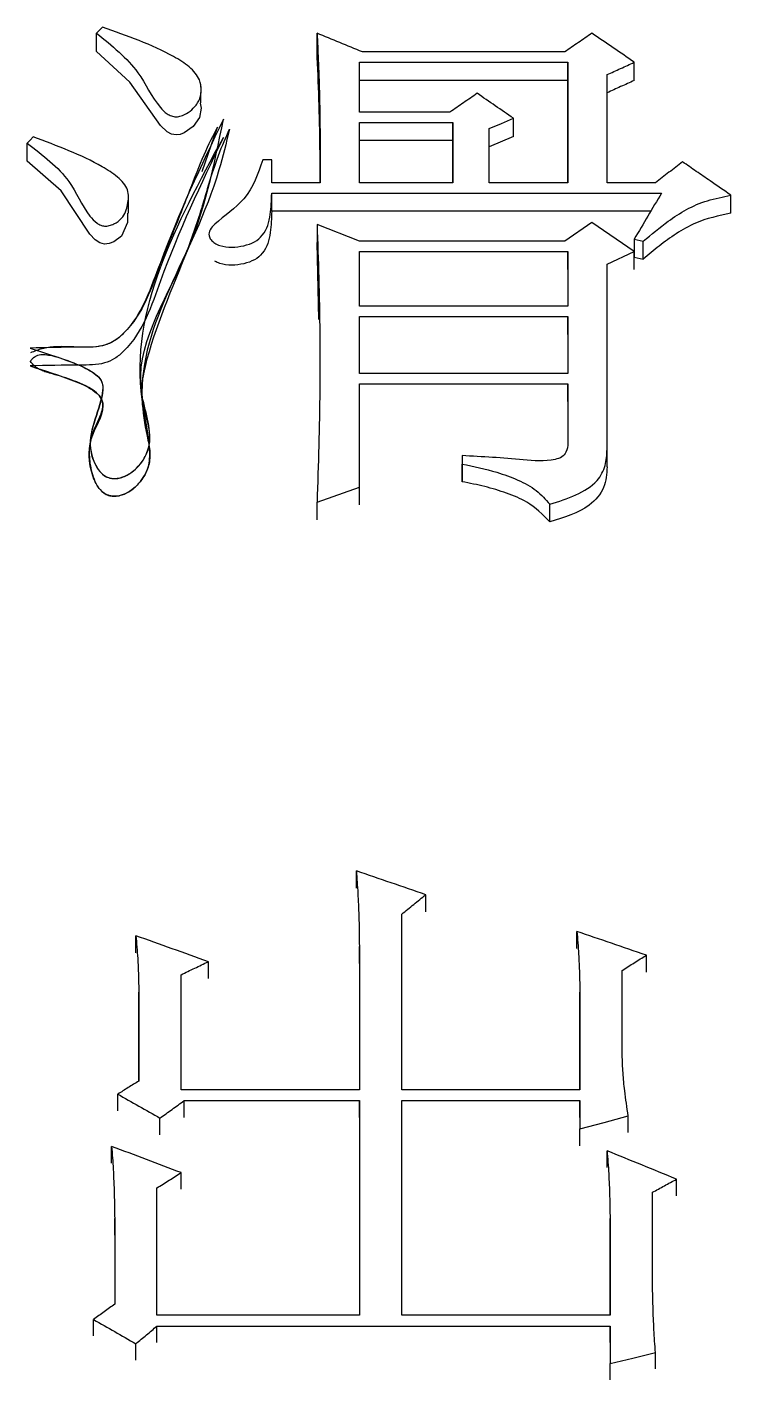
# Model space of a CAD drawing. Header units: millimetres. Extents: x 2687 to 4367, y 1046 to 2234.
# Drawn here: x 3058.359 to 3060.879, y 2021.07 to 2025.917 of the extents above; entities that cross this region are included whole.
import ezdxf

# ---------------------------------------------------------------- set-up
doc = ezdxf.new("R2010")
doc.units = ezdxf.units.MM

msp = doc.modelspace()

# ---------------------------------------------------------------- linework, layer by layer
at = {"color": 7, "linetype": 'Continuous', "lineweight": 25}
for p, q in [((3058.6292, 2025.917), (3058.6076, 2025.8948)), ((3058.6076, 2025.8294), (3058.6076, 2025.8948)), ((3059.3972, 2025.8294), (3059.3972, 2025.8948)), ((3060.2843, 2025.8281), (3059.5595, 2025.8281)), ((3059.5487, 2025.791), (3060.2951, 2025.791)), ((3059.5487, 2025.6127), (3059.5487, 2025.791)), ((3060.2951, 2025.791), (3060.2951, 2025.3592)), ((3060.2951, 2025.7257), (3060.2951, 2025.791)), ((3060.5331, 2025.7257), (3060.5331, 2025.791)), ((3060.2951, 2025.7257), (3059.5487, 2025.7258)), ((3060.2951, 2025.3592), (3060.2951, 2025.7257)), ((3060.4357, 2025.3592), (3060.4357, 2025.7465)), ((3058.9808, 2025.7018), (3058.9808, 2025.7112)), ((3058.9808, 2025.6461), (3058.9808, 2025.682)), ((3059.8732, 2025.6127), (3059.5487, 2025.6127)), ((3059.5487, 2025.5755), (3059.884, 2025.5755)), ((3059.5487, 2025.3593), (3059.5487, 2025.5755)), ((3059.884, 2025.5755), (3059.884, 2025.3593)), ((3059.884, 2025.5105), (3059.884, 2025.5755)), ((3060.1004, 2025.5254), (3060.1004, 2025.5903)), ((3058.9862, 2025.3993), (3059.0406, 2025.5588)), ((3060.0138, 2025.3593), (3060.0138, 2025.5531)), ((3060.1004, 2025.5254), (3060.0138, 2025.4882)), ((3059.884, 2025.5105), (3059.5487, 2025.5105)), ((3059.884, 2025.3593), (3059.884, 2025.5105)), ((3059.235, 2025.4413), (3059.2025, 2025.4413)), ((3059.235, 2025.3593), (3059.235, 2025.4413)), ((3059.4081, 2025.3593), (3059.235, 2025.3593)), ((3059.884, 2025.3593), (3059.5487, 2025.3593)), ((3060.2951, 2025.3592), (3060.0138, 2025.3593)), ((3060.6088, 2025.3592), (3060.4357, 2025.3592)), ((3058.7219, 2025.2505), (3058.7219, 2025.3151)), ((3059.235, 2025.3219), (3060.6304, 2025.3219)), ((3059.235, 2025.2573), (3059.235, 2025.3219)), ((3060.8793, 2025.2498), (3060.8793, 2025.3144)), ((3060.5922, 2025.2573), (3059.235, 2025.2573)), ((3059.5487, 2025.1499), (3059.3973, 2025.2097)), ((3059.3973, 2025.2097), (3059.3973, 2025.1453)), ((3060.3816, 2025.2172), (3060.2843, 2025.1499)), ((3060.5331, 2025.1124), (3060.3816, 2025.2172)), ((3059.0097, 2025.1744), (3059.0097, 2025.174)), ((3059.404, 2024.8691), (3059.3973, 2025.1453)), ((3060.2843, 2025.1499), (3059.5487, 2025.1499)), ((3060.5331, 2025.1573), (3060.5655, 2025.1499)), ((3060.5331, 2025.1573), (3060.5331, 2025.0929)), ((3060.5655, 2025.0854), (3060.5655, 2025.1499)), ((3059.5487, 2025.1124), (3060.2951, 2025.1124)), ((3059.5487, 2024.9173), (3059.5487, 2025.1124)), ((3060.2951, 2025.1124), (3060.2951, 2024.9173)), ((3060.2951, 2025.048), (3060.2951, 2025.1124)), ((3060.4357, 2025.0674), (3060.5331, 2025.1124)), ((3060.5331, 2025.048), (3060.5331, 2025.1124)), ((3060.5331, 2025.0929), (3060.5655, 2025.0854)), ((3060.4357, 2024.4045), (3060.4357, 2025.0674)), ((3060.2951, 2024.9173), (3059.5487, 2024.9173)), ((3059.5487, 2024.8797), (3060.2951, 2024.8797)), ((3059.5487, 2024.6764), (3059.5487, 2024.8797)), ((3060.2951, 2024.8797), (3060.2951, 2024.6764)), ((3060.2951, 2024.8157), (3060.2951, 2024.8797)), ((3060.2951, 2024.6764), (3059.5487, 2024.6764)), ((3059.5487, 2024.6387), (3060.2951, 2024.6387)), ((3059.5487, 2024.2681), (3059.5487, 2024.6387)), ((3060.2951, 2024.6387), (3060.2951, 2024.4271)), ((3060.2951, 2024.575), (3060.2951, 2024.6387)), ((3059.9165, 2024.3817), (3059.9165, 2024.3515)), ((3059.9165, 2024.3817), (3059.9165, 2024.3184)), ((3060.4357, 2024.3411), (3060.4357, 2024.4045)), ((3059.9165, 2024.2881), (3059.9165, 2024.3515)), ((3059.3973, 2024.215), (3059.5487, 2024.2681)), ((3059.5487, 2024.205), (3059.5487, 2024.2681)), ((3059.3973, 2024.1519), (3059.3973, 2024.215)), ((3060.2302, 2024.1442), (3060.2302, 2024.2074)), ((3059.5379, 2022.8325), (3059.5379, 2022.8937)), ((3059.7867, 2022.7476), (3059.7867, 2022.8087)), ((3059.7002, 2022.1098), (3059.7002, 2022.7391)), ((3060.3276, 2022.6162), (3060.3276, 2022.6771)), ((3058.7482, 2022.6008), (3058.7482, 2022.6617)), ((3059.5487, 2022.6229), (3059.5487, 2022.1098)), ((3059.5487, 2022.5621), (3059.5487, 2022.6229)), ((3059.0079, 2022.5079), (3059.0079, 2022.5687)), ((3060.5764, 2022.5311), (3060.5764, 2022.5919)), ((3058.9105, 2022.1098), (3058.9105, 2022.5221)), ((3060.4898, 2022.2345), (3060.4898, 2022.5376)), ((3058.7591, 2022.46), (3058.7591, 2022.141)), ((3058.7591, 2022.3994), (3058.7591, 2022.46)), ((3060.3384, 2022.46), (3060.3384, 2022.1098)), ((3060.3384, 2022.3994), (3060.3384, 2022.46)), ((3058.7591, 2022.141), (3058.7591, 2022.3991)), ((3060.3384, 2022.1098), (3060.3384, 2022.3991)), ((3058.6833, 2022.0341), (3058.6833, 2022.0942)), ((3059.5487, 2022.1098), (3058.9105, 2022.1098)), ((3060.3384, 2022.1098), (3059.7002, 2022.1098)), ((3058.9213, 2022.0708), (3059.5487, 2022.0708)), ((3058.9213, 2022.0107), (3058.9213, 2022.0708)), ((3059.5487, 2022.0708), (3059.5487, 2021.3025)), ((3059.5487, 2022.0107), (3059.5487, 2022.0708)), ((3059.7002, 2022.0708), (3060.3384, 2022.0708)), ((3059.7002, 2021.3025), (3059.7002, 2022.0708)), ((3060.3384, 2022.0708), (3060.3384, 2021.9693)), ((3060.3384, 2022.0107), (3060.3384, 2022.0708)), ((3058.8348, 2021.9484), (3058.8348, 2022.0084)), ((3060.5115, 2021.9562), (3060.5115, 2022.0162)), ((3060.3384, 2021.9094), (3060.3384, 2021.9693)), ((3058.6617, 2021.8469), (3058.6617, 2021.9068)), ((3060.4357, 2021.8313), (3060.4357, 2021.8912)), ((3058.9105, 2021.7532), (3058.9105, 2021.8129)), ((3058.824, 2021.3025), (3058.824, 2021.7581)), ((3060.6845, 2021.7297), (3060.6845, 2021.7894)), ((3060.598, 2021.452), (3060.598, 2021.7424)), ((3058.6725, 2021.6484), (3058.6725, 2021.3419)), ((3058.6725, 2021.5889), (3058.6725, 2021.6484)), ((3060.4466, 2021.6484), (3060.4466, 2021.3025)), ((3060.4466, 2021.5889), (3060.4466, 2021.6484)), ((3060.4466, 2021.3025), (3060.4466, 2021.5885)), ((3058.5968, 2021.2277), (3058.5968, 2021.2868)), ((3059.5487, 2021.3025), (3058.824, 2021.3025)), ((3058.824, 2021.2041), (3058.824, 2021.2632)), ((3060.4466, 2021.3025), (3059.7002, 2021.3025)), ((3060.4466, 2021.2632), (3060.4466, 2021.1291)), ((3060.4466, 2021.2041), (3060.4466, 2021.2632)), ((3058.7482, 2021.1412), (3058.7482, 2021.2001)), ((3060.6088, 2021.1096), (3060.6088, 2021.1685)), ((3060.4466, 2021.0702), (3060.4466, 2021.1291))]:
    msp.add_line(p, q, dxfattribs=at)
at = {"color": 7, "linetype": 'Continuous', "lineweight": 25, "flags": 128}
for points in [[(3058.9792, 2025.6447), (3058.9827, 2025.6269), (3058.9761, 2025.5925), (3058.9538, 2025.5608), (3058.9215, 2025.5379), (3058.9069, 2025.5325), (3058.8921, 2025.5307), (3058.8757, 2025.5337), (3058.8605, 2025.5413), (3058.8362, 2025.5638), (3058.7271, 2025.7201), (3058.6076, 2025.8294), (3058.6076, 2025.8294)], [(3060.0138, 2025.5531), (3060.0571, 2025.5717), (3060.1004, 2025.5903)], [(3058.3804, 2025.5234), (3058.3696, 2025.5122), (3058.3588, 2025.501)], [(3058.3588, 2025.4361), (3058.3588, 2025.4602), (3058.3588, 2025.4806), (3058.3588, 2025.501)], [(3058.7184, 2025.2505), (3058.7186, 2025.2168), (3058.6972, 2025.1673), (3058.6696, 2025.1472), (3058.6531, 2025.1412), (3058.6364, 2025.1397), (3058.6189, 2025.1445), (3058.6032, 2025.1546), (3058.5836, 2025.1755), (3058.4804, 2025.3306), (3058.3588, 2025.4361), (3058.3588, 2025.4361)], [(3060.3384, 2021.9693), (3060.4249, 2021.9928), (3060.5115, 2022.0162)], [(3058.824, 2021.2632), (3059.4578, 2021.2632), (3060.4466, 2021.2632)], [(3060.4466, 2021.1291), (3060.5277, 2021.1488), (3060.6088, 2021.1685)]]:
    msp.add_lwpolyline(points, dxfattribs=at)
at = {"color": 7, "linetype": 'Continuous', "lineweight": 25}
for points, knots in [([(3058.6076, 2025.8948), (3058.6627, 2025.8504), (3058.7601, 2025.7718), (3058.8067, 2025.6587), (3058.8545, 2025.6089), (3058.8749, 2025.5982), (3058.8929, 2025.5945), (3058.9121, 2025.5982), (3058.9335, 2025.6085), (3058.9578, 2025.6275), (3058.9787, 2025.6566), (3058.9848, 2025.6924), (3058.9773, 2025.7344), (3058.9413, 2025.7769), (3058.8278, 2025.8464), (3058.7173, 2025.8857), (3058.6292, 2025.917)], [0, 0, 0, 0, 0.207529, 0.367372, 0.400835, 0.41667, 0.431354, 0.448141, 0.466694, 0.497248, 0.538464, 0.578549, 0.61996, 0.682145, 0.746849, 1, 1, 1, 1]), ([(3059.3972, 2025.8948), (3059.3987, 2025.8633), (3059.4005, 2025.824), (3059.4023, 2025.7807), (3059.4029, 2025.7669), (3059.4032, 2025.7571), (3059.4036, 2025.7472), (3059.4042, 2025.7315), (3059.4047, 2025.7157), (3059.4051, 2025.6999), (3059.4056, 2025.6841), (3059.406, 2025.6684), (3059.4064, 2025.6486), (3059.4067, 2025.6328), (3059.407, 2025.617), (3059.4072, 2025.6012), (3059.4074, 2025.5854), (3059.4076, 2025.5696), (3059.4077, 2025.5578), (3059.4078, 2025.5479), (3059.4078, 2025.538), (3059.4079, 2025.5301), (3059.4079, 2025.5202), (3059.408, 2025.5123), (3059.408, 2025.5044), (3059.408, 2025.4965), (3059.4081, 2025.4886), (3059.4081, 2025.4787), (3059.4081, 2025.4708), (3059.4081, 2025.4628), (3059.4081, 2025.4549), (3059.4081, 2025.447), (3059.4081, 2025.4371), (3059.4081, 2025.4292), (3059.4081, 2025.4213), (3059.4081, 2025.4133), (3059.4081, 2025.4054), (3059.4081, 2025.3955), (3059.4081, 2025.3886), (3059.4081, 2025.3816), (3059.4081, 2025.3777), (3059.4081, 2025.3727), (3059.4081, 2025.3688), (3059.4081, 2025.3639), (3059.4081, 2025.3611), (3059.4081, 2025.3593)], [0, 0, 0, 0, 0.176928, 0.221159, 0.243275, 0.254333, 0.276449, 0.298565, 0.342797, 0.364913, 0.387029, 0.431261, 0.453377, 0.497609, 0.519725, 0.54184, 0.586072, 0.608188, 0.630304, 0.65242, 0.663478, 0.685594, 0.696652, 0.718768, 0.729826, 0.740884, 0.763, 0.774058, 0.796174, 0.807232, 0.818289, 0.840405, 0.851463, 0.873579, 0.884637, 0.895695, 0.917811, 0.928869, 0.950985, 0.956514, 0.967572, 0.973101, 0.984159, 0.989688, 1, 1, 1, 1]), ([(3059.5595, 2025.8281), (3059.5325, 2025.8392), (3059.4784, 2025.8615), (3059.4243, 2025.8837), (3059.3972, 2025.8948)], [0, 0, 0, 0, 0.4999992, 1, 1, 1, 1]), ([(3060.3816, 2025.8948), (3060.3654, 2025.8837), (3060.3329, 2025.8614), (3060.3005, 2025.8392), (3060.2843, 2025.8281)], [0, 0, 0, 0, 0.499998, 1, 1, 1, 1]), ([(3060.5331, 2025.791), (3060.5078, 2025.8083), (3060.4573, 2025.8429), (3060.4069, 2025.8775), (3060.3816, 2025.8948)], [0, 0, 0, 0, 0.4999988, 1, 1, 1, 1]), ([(3059.4079, 2025.3593), (3059.408, 2025.4011), (3059.408, 2025.5006), (3059.4047, 2025.6573), (3059.3997, 2025.7721), (3059.3972, 2025.8294)], [0, 0, 0, 0, 0.2657714, 0.632843, 1, 1, 1, 1]), ([(3060.4357, 2025.7465), (3060.4519, 2025.7539), (3060.4844, 2025.7687), (3060.5168, 2025.7836), (3060.5331, 2025.791)], [0, 0, 0, 0, 0.499999, 1, 1, 1, 1]), ([(3060.5331, 2025.7257), (3060.5168, 2025.7183), (3060.4844, 2025.7035), (3060.4519, 2025.6887), (3060.4357, 2025.6813)], [0, 0, 0, 0, 0.499998, 1, 1, 1, 1]), ([(3059.9706, 2025.6796), (3059.9543, 2025.6684), (3059.9219, 2025.6461), (3059.8894, 2025.6238), (3059.8732, 2025.6127)], [0, 0, 0, 0, 0.499998, 1, 1, 1, 1]), ([(3060.1004, 2025.5903), (3060.0787, 2025.6052), (3060.0355, 2025.635), (3059.9922, 2025.6647), (3059.9706, 2025.6796)], [0, 0, 0, 0, 0.499999, 1, 1, 1, 1]), ([(3058.3696, 2024.7667), (3058.4187, 2024.7512), (3058.4958, 2024.7268), (3058.5804, 2024.6917), (3058.616, 2024.6632), (3058.6308, 2024.641), (3058.627, 2024.553), (3058.5652, 2024.457), (3058.5983, 2024.3552), (3058.6194, 2024.322), (3058.6384, 2024.3076), (3058.6538, 2024.3011), (3058.6711, 2024.2985), (3058.6897, 2024.3006), (3058.7087, 2024.3072), (3058.7309, 2024.3195), (3058.7545, 2024.3389), (3058.7813, 2024.3725), (3058.8155, 2024.4626), (3058.7031, 2024.7129), (3058.9625, 2025.0939), (3059.0287, 2025.4219), (3059.0619, 2025.5866)], [0, 0, 0, 0, 0.062139, 0.097741, 0.110846, 0.121745, 0.134474, 0.241844, 0.272517, 0.28985, 0.296872, 0.303283, 0.310072, 0.317098, 0.324991, 0.334204, 0.348814, 0.364868, 0.393646, 0.487371, 0.742662, 1, 1, 1, 1]), ([(3059.0619, 2025.5866), (3058.9814, 2025.4186), (3058.8607, 2025.1668), (3058.7727, 2024.8799), (3058.6755, 2024.7931), (3058.6233, 2024.7694), (3058.517, 2024.7708), (3058.4287, 2024.7684), (3058.3696, 2024.7667)], [0, 0, 0, 0, 0.500155, 0.749433, 0.782567, 0.811815, 0.874052, 1, 1, 1, 1]), ([(3059.0836, 2025.5508), (3059.0718, 2025.5017), (3058.9807, 2025.1223), (3058.7294, 2024.826), (3058.782, 2024.475), (3058.8016, 2024.3949), (3058.7958, 2024.3412), (3058.7738, 2024.2979), (3058.7449, 2024.266), (3058.7138, 2024.2453), (3058.6871, 2024.2368), (3058.6682, 2024.236), (3058.6559, 2024.2376), (3058.645, 2024.2412), (3058.6323, 2024.2481), (3058.62, 2024.2595), (3058.607, 2024.278), (3058.5991, 2024.2949), (3058.5947, 2024.3074), (3058.5934, 2024.3116), (3058.5824, 2024.3471), (3058.5762, 2024.4098), (3058.6015, 2024.4841), (3058.6249, 2024.53), (3058.6319, 2024.561), (3058.6272, 2024.5858), (3058.5957, 2024.6213), (3058.5312, 2024.6494), (3058.4685, 2024.6696), (3058.429, 2024.6799), (3058.4108, 2024.6866), (3058.3972, 2024.6939), (3058.3819, 2024.7044), (3058.3751, 2024.7134), (3058.3705, 2024.7194)], [0, 0, 0, 0, 0.063403, 0.490083, 0.555845, 0.585953, 0.612335, 0.635418, 0.654818, 0.670315, 0.682341, 0.687426, 0.692125, 0.696624, 0.701068, 0.709996, 0.718666, 0.732514, 0.736768, 0.73811, 0.738909, 0.79149, 0.829877, 0.853354, 0.86561, 0.876875, 0.890063, 0.92862, 0.960137, 0.969562, 0.976521, 0.982326, 0.987997, 1, 1, 1, 1]), ([(3058.3705, 2024.7194), (3058.3731, 2024.723), (3058.3764, 2024.7277), (3058.3824, 2024.7335), (3058.3913, 2024.7392), (3058.4049, 2024.7445), (3058.4496, 2024.7428), (3058.5164, 2024.7177), (3058.584, 2024.6904), (3058.6186, 2024.6608), (3058.6302, 2024.6401), (3058.6304, 2024.5538), (3058.5667, 2024.4621), (3058.5966, 2024.3618), (3058.6141, 2024.3272), (3058.6358, 2024.3088), (3058.6498, 2024.3027), (3058.661, 2024.3), (3058.673, 2024.2993), (3058.6905, 2024.3011), (3058.7137, 2024.309), (3058.7401, 2024.326), (3058.7648, 2024.3505), (3058.7853, 2024.382), (3058.8153, 2024.4674), (3058.7584, 2024.566), (3058.7958, 2024.7966), (3058.8953, 2025.0095), (3058.9701, 2025.2201), (3058.9947, 2025.3022), (3059.0142, 2025.3698), (3059.0453, 2025.4655), (3059.0707, 2025.522), (3059.0836, 2025.5508)], [0, 0, 0, 0, 0.007115, 0.009283, 0.013168, 0.022788, 0.029323, 0.067396, 0.105312, 0.117519, 0.126527, 0.138469, 0.245589, 0.268554, 0.290817, 0.300477, 0.304973, 0.309414, 0.313965, 0.318785, 0.329689, 0.342801, 0.358258, 0.375878, 0.395342, 0.489004, 0.523993, 0.742498, 0.828477, 0.854871, 0.870121, 0.933939, 1, 1, 1, 1]), ([(3059.0406, 2025.5588), (3059.0243, 2025.5275), (3058.9922, 2025.4657), (3058.9351, 2025.3147), (3058.8868, 2025.196), (3058.8524, 2025.1092), (3058.8035, 2024.9964), (3058.7729, 2024.881), (3058.6771, 2024.7943), (3058.6395, 2024.7762), (3058.5949, 2024.7696), (3058.5346, 2024.7696), (3058.4722, 2024.7745), (3058.4115, 2024.7661), (3058.3847, 2024.7552), (3058.3713, 2024.7498)], [0, 0, 0, 0, 0.127271, 0.250947, 0.419961, 0.470254, 0.498152, 0.744763, 0.775002, 0.804533, 0.835455, 0.868351, 0.930416, 0.965226, 1, 1, 1, 1]), ([(3058.3588, 2025.501), (3058.415, 2025.4583), (3058.5143, 2025.3828), (3058.5568, 2025.269), (3058.602, 2025.2181), (3058.6218, 2025.207), (3058.637, 2025.2032), (3058.6539, 2025.2051), (3058.6758, 2025.2135), (3058.7071, 2025.2363), (3058.7202, 2025.2813), (3058.7263, 2025.3357), (3058.6835, 2025.3823), (3058.5746, 2025.4516), (3058.4665, 2025.4915), (3058.3804, 2025.5234)], [0, 0, 0, 0, 0.207996, 0.367554, 0.405471, 0.419369, 0.432328, 0.447278, 0.463534, 0.497494, 0.558303, 0.619645, 0.682126, 0.746669, 1, 1, 1, 1]), ([(3059.0619, 2025.5217), (3058.9813, 2025.3538), (3058.8606, 2025.1023), (3058.7727, 2024.8156), (3058.6754, 2024.729), (3058.6231, 2024.7055), (3058.5169, 2024.7069), (3058.4287, 2024.7045), (3058.3696, 2024.7028)], [0, 0, 0, 0, 0.500153, 0.749421, 0.782538, 0.811803, 0.874043, 1, 1, 1, 1]), ([(3058.3696, 2024.7028), (3058.4221, 2024.6863), (3058.4998, 2024.662), (3058.5863, 2024.6248), (3058.6191, 2024.5966), (3058.6289, 2024.5768), (3058.6354, 2024.5242), (3058.5839, 2024.4615), (3058.5795, 2024.3763), (3058.5884, 2024.3229), (3058.6042, 2024.2813), (3058.6211, 2024.2568), (3058.6409, 2024.2424), (3058.6591, 2024.2362), (3058.6792, 2024.2357), (3058.7044, 2024.2416), (3058.7335, 2024.2567), (3058.7684, 2024.2894), (3058.7977, 2024.339), (3058.8, 2024.4425), (3058.6945, 2024.8434), (3058.8939, 2025.2115), (3059.0619, 2025.5217)], [0, 0, 0, 0, 0.066326, 0.098069, 0.114802, 0.122366, 0.12991, 0.194026, 0.225577, 0.257771, 0.274923, 0.290948, 0.299033, 0.306308, 0.31368, 0.322028, 0.336671, 0.353914, 0.385654, 0.416675, 0.50855, 1, 1, 1, 1]), ([(3059.2025, 2025.4413), (3059.1862, 2025.3917), (3059.1568, 2025.3021), (3059.0574, 2025.2363), (3059.0121, 2025.1923), (3059.0079, 2025.1709), (3059.0165, 2025.154), (3059.0306, 2025.1421), (3059.0553, 2025.1308), (3059.0921, 2025.1262), (3059.1348, 2025.1325), (3059.1745, 2025.1456), (3059.2165, 2025.1821), (3059.232, 2025.2455), (3059.234, 2025.2964), (3059.235, 2025.3219)], [0, 0, 0, 0, 0.231115, 0.416996, 0.453479, 0.487626, 0.51108, 0.53533, 0.560619, 0.61156, 0.663004, 0.713338, 0.761901, 0.881097, 1, 1, 1, 1]), ([(3060.7061, 2025.4339), (3060.6899, 2025.4214), (3060.6575, 2025.3966), (3060.625, 2025.3717), (3060.6088, 2025.3592)], [0, 0, 0, 0, 0.499999, 1, 1, 1, 1]), ([(3060.8792, 2025.3144), (3060.8543, 2025.3317), (3060.813, 2025.3602), (3060.7553, 2025.4), (3060.7225, 2025.4226), (3060.7061, 2025.4339)], [0, 0, 0, 0, 0.43259, 0.716295, 1, 1, 1, 1]), ([(3060.6304, 2025.3219), (3060.6142, 2025.2945), (3060.5817, 2025.2397), (3060.5493, 2025.1848), (3060.5331, 2025.1573)], [0, 0, 0, 0, 0.5, 1, 1, 1, 1]), ([(3060.5655, 2025.1499), (3060.5947, 2025.1743), (3060.6429, 2025.2146), (3060.7186, 2025.265), (3060.7944, 2025.298), (3060.8508, 2025.3089), (3060.8792, 2025.3144)], [0, 0, 0, 0, 0.333781, 0.552151, 0.77417, 1, 1, 1, 1]), ([(3059.235, 2025.2573), (3059.234, 2025.2319), (3059.232, 2025.1809), (3059.2165, 2025.1176), (3059.1745, 2025.0812), (3059.1347, 2025.0681), (3059.0922, 2025.0619), (3059.0549, 2025.0661), (3059.037, 2025.0754), (3059.031, 2025.0784)], [0, 0, 0, 0, 0.255753, 0.512159, 0.616677, 0.725055, 0.835847, 0.945555, 1, 1, 1, 1]), ([(3060.8792, 2025.2498), (3060.8354, 2025.2405), (3060.7639, 2025.2254), (3060.6829, 2025.1774), (3060.6213, 2025.1334), (3060.5841, 2025.1014), (3060.5655, 2025.0854)], [0, 0, 0, 0, 0.347143, 0.566978, 0.784321, 1, 1, 1, 1]), ([(3059.3973, 2025.2097), (3059.3995, 2025.146), (3059.4064, 2024.9495), (3059.4097, 2024.6183), (3059.4014, 2024.3495), (3059.3973, 2024.215)], [0, 0, 0, 0, 0.193449, 0.596574, 1, 1, 1, 1]), ([(3060.2951, 2024.4271), (3060.2946, 2024.4157), (3060.2938, 2024.3975), (3060.2752, 2024.3755), (3060.222, 2024.3583), (3060.099, 2024.3716), (3059.989, 2024.3777), (3059.9165, 2024.3817)], [0, 0, 0, 0, 0.1012919, 0.1614916, 0.2249951, 0.4893613, 1, 1, 1, 1]), ([(3060.2302, 2024.2074), (3060.2622, 2024.2173), (3060.3252, 2024.2369), (3060.4015, 2024.2835), (3060.4328, 2024.346), (3060.4348, 2024.385), (3060.4357, 2024.4045)], [0, 0, 0, 0, 0.291832, 0.574338, 0.788145, 1, 1, 1, 1]), ([(3059.9165, 2024.3515), (3059.9586, 2024.3428), (3060.0276, 2024.3285), (3060.1167, 2024.2959), (3060.1855, 2024.2598), (3060.2154, 2024.2247), (3060.2302, 2024.2074)], [0, 0, 0, 0, 0.347314, 0.569762, 0.788105, 1, 1, 1, 1]), ([(3059.9165, 2024.3183), (3059.9165, 2024.3127), (3059.9165, 2024.3026), (3059.9165, 2024.2925), (3059.9165, 2024.2881)], [0, 0, 0, 0, 0.56, 1, 1, 1, 1]), ([(3060.4357, 2024.341), (3060.4345, 2024.3161), (3060.432, 2024.2658), (3060.3637, 2024.1847), (3060.2815, 2024.1598), (3060.2302, 2024.1442)], [0, 0, 0, 0, 0.270016, 0.54466, 1, 1, 1, 1]), ([(3060.2302, 2024.1442), (3060.2051, 2024.17), (3060.1632, 2024.2132), (3060.076, 2024.2482), (3059.9983, 2024.272), (3059.9438, 2024.2827), (3059.9165, 2024.2881)], [0, 0, 0, 0, 0.328972, 0.550181, 0.774311, 1, 1, 1, 1]), ([(3059.5379, 2022.8937), (3059.5398, 2022.8669), (3059.5436, 2022.8134), (3059.5475, 2022.7231), (3059.5483, 2022.6596), (3059.5487, 2022.6229)], [0, 0, 0, 0, 0.2972646, 0.5945414, 1, 1, 1, 1]), ([(3059.7867, 2022.8087), (3059.7452, 2022.8229), (3059.6623, 2022.8512), (3059.5794, 2022.8795), (3059.5379, 2022.8937)], [0, 0, 0, 0, 0.4999994, 1, 1, 1, 1]), ([(3059.7002, 2022.7391), (3059.7146, 2022.7507), (3059.7434, 2022.7739), (3059.7723, 2022.7971), (3059.7867, 2022.8087)], [0, 0, 0, 0, 0.5, 1, 1, 1, 1]), ([(3060.3276, 2022.6771), (3060.3298, 2022.6499), (3060.334, 2022.6001), (3060.3369, 2022.5277), (3060.3379, 2022.4826), (3060.3384, 2022.46)], [0, 0, 0, 0, 0.37761, 0.688762, 1, 1, 1, 1]), ([(3060.5764, 2022.5919), (3060.5349, 2022.6061), (3060.452, 2022.6346), (3060.369, 2022.6629), (3060.3276, 2022.6771)], [0, 0, 0, 0, 0.499999, 1, 1, 1, 1]), ([(3058.7482, 2022.6617), (3058.7508, 2022.6346), (3058.7551, 2022.5876), (3058.7577, 2022.5203), (3058.7586, 2022.4801), (3058.7591, 2022.46)], [0, 0, 0, 0, 0.403496, 0.701702, 1, 1, 1, 1]), ([(3059.0079, 2022.5687), (3058.9646, 2022.5842), (3058.878, 2022.6152), (3058.7915, 2022.6462), (3058.7482, 2022.6617)], [0, 0, 0, 0, 0.499999, 1, 1, 1, 1]), ([(3058.9105, 2022.5221), (3058.9267, 2022.5299), (3058.9592, 2022.5454), (3058.9916, 2022.5609), (3059.0079, 2022.5687)], [0, 0, 0, 0, 0.500001, 1, 1, 1, 1]), ([(3060.4898, 2022.5376), (3060.5042, 2022.5467), (3060.5331, 2022.5648), (3060.5619, 2022.5829), (3060.5764, 2022.5919)], [0, 0, 0, 0, 0.500001, 1, 1, 1, 1]), ([(3060.5115, 2022.0162), (3060.5069, 2022.0462), (3060.4992, 2022.0975), (3060.4922, 2022.1703), (3060.4906, 2022.2131), (3060.4898, 2022.2345)], [0, 0, 0, 0, 0.4132863, 0.7064309, 1, 1, 1, 1]), ([(3058.7591, 2022.141), (3058.7464, 2022.1332), (3058.7212, 2022.1176), (3058.696, 2022.102), (3058.6833, 2022.0942)], [0, 0, 0, 0, 0.5, 1, 1, 1, 1]), ([(3058.6833, 2022.0942), (3058.7086, 2022.0799), (3058.7591, 2022.0513), (3058.8095, 2022.0227), (3058.8348, 2022.0084)], [0, 0, 0, 0, 0.499999, 1, 1, 1, 1]), ([(3058.8348, 2022.0084), (3058.8492, 2022.0188), (3058.878, 2022.0396), (3058.9069, 2022.0604), (3058.9213, 2022.0708)], [0, 0, 0, 0, 0.499999, 1, 1, 1, 1]), ([(3058.6617, 2021.9068), (3058.6637, 2021.8795), (3058.6678, 2021.8228), (3058.6711, 2021.7367), (3058.672, 2021.6778), (3058.6725, 2021.6484)], [0, 0, 0, 0, 0.317984, 0.658934, 1, 1, 1, 1]), ([(3058.9105, 2021.8129), (3058.869, 2021.8286), (3058.7861, 2021.8599), (3058.7032, 2021.8912), (3058.6617, 2021.9068)], [0, 0, 0, 0, 0.499999, 1, 1, 1, 1]), ([(3060.4357, 2021.8912), (3060.4379, 2021.8638), (3060.4421, 2021.8098), (3060.4451, 2021.7289), (3060.4461, 2021.6752), (3060.4466, 2021.6484)], [0, 0, 0, 0, 0.338229, 0.669059, 1, 1, 1, 1]), ([(3060.6845, 2021.7894), (3060.6431, 2021.8064), (3060.5601, 2021.8403), (3060.4772, 2021.8742), (3060.4357, 2021.8912)], [0, 0, 0, 0, 0.499999, 1, 1, 1, 1]), ([(3058.824, 2021.7581), (3058.8384, 2021.7672), (3058.8672, 2021.7855), (3058.8961, 2021.8038), (3058.9105, 2021.8129)], [0, 0, 0, 0, 0.500001, 1, 1, 1, 1]), ([(3060.598, 2021.7424), (3060.6124, 2021.7503), (3060.6413, 2021.7659), (3060.6701, 2021.7816), (3060.6845, 2021.7894)], [0, 0, 0, 0, 0.500001, 1, 1, 1, 1]), ([(3060.6088, 2021.1685), (3060.607, 2021.1957), (3060.6034, 2021.25), (3060.5993, 2021.3445), (3060.5985, 2021.4118), (3060.598, 2021.452)], [0, 0, 0, 0, 0.287152, 0.574316, 1, 1, 1, 1]), ([(3058.6725, 2021.3419), (3058.6599, 2021.3327), (3058.6347, 2021.3144), (3058.6094, 2021.296), (3058.5968, 2021.2868)], [0, 0, 0, 0, 0.5, 1, 1, 1, 1]), ([(3058.5968, 2021.2868), (3058.622, 2021.2723), (3058.6725, 2021.2435), (3058.723, 2021.2145), (3058.7482, 2021.2001)], [0, 0, 0, 0, 0.499999, 1, 1, 1, 1]), ([(3058.7482, 2021.2001), (3058.7609, 2021.2106), (3058.7861, 2021.2316), (3058.8113, 2021.2526), (3058.824, 2021.2632)], [0, 0, 0, 0, 0.499999, 1, 1, 1, 1])]:
    msp.add_open_spline(points, degree=3, knots=knots, dxfattribs=at)

doc.saveas('drawing.dxf')
